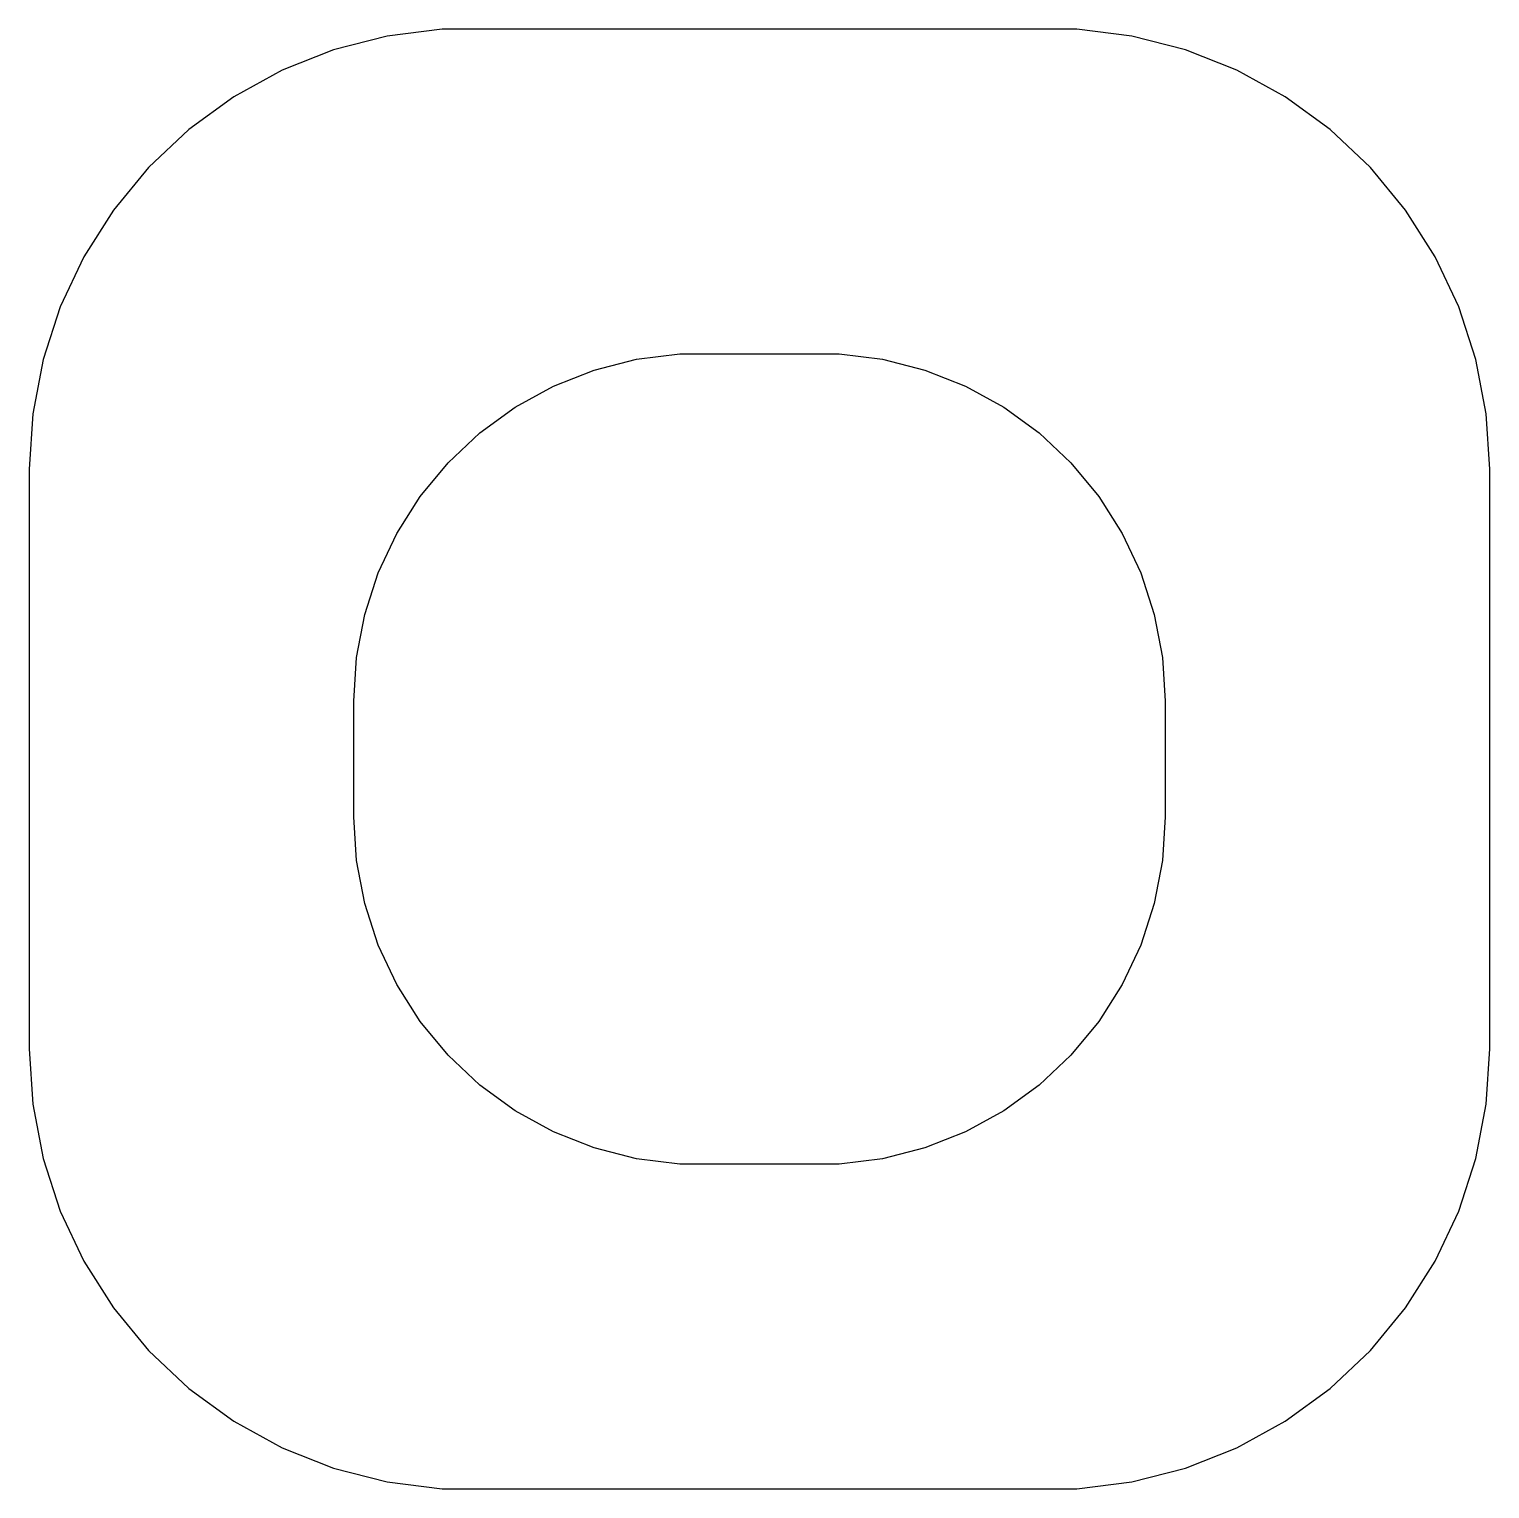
# Model space of a CAD drawing. Header units: metres. Extents: x -27.5 to 28.8, y -16.2 to 17.5.
# Drawn here: x 16.2 to 28.8, y 4.96 to 17.54 of the extents above.
import ezdxf

# ---------------------------------------------------------------- set-up
doc = ezdxf.new("R2010")
doc.units = ezdxf.units.M

msp = doc.modelspace()

# ---------------------------------------------------------------- linework, layer by layer
for p, q in [((19.7614, 17.5425), (19.2879, 17.4827)), ((25.2386, 17.5425), (19.7614, 17.5425)), ((25.712, 17.4827), (25.2386, 17.5425)), ((19.2879, 17.4827), (18.8257, 17.364)), ((26.1743, 17.364), (25.712, 17.4827)), ((18.8257, 17.364), (18.382, 17.1883)), ((26.618, 17.1883), (26.1743, 17.364)), ((18.382, 17.1883), (17.9639, 16.9584)), ((27.0361, 16.9584), (26.618, 17.1883)), ((17.9639, 16.9584), (17.5778, 16.6779)), ((27.4222, 16.6779), (27.0361, 16.9584)), ((17.5778, 16.6779), (17.2299, 16.3513)), ((27.7701, 16.3513), (27.4222, 16.6779)), ((17.2299, 16.3513), (16.9257, 15.9836)), ((28.0743, 15.9836), (27.7701, 16.3513)), ((16.9257, 15.9836), (16.67, 15.5807)), ((28.33, 15.5807), (28.0743, 15.9836)), ((16.67, 15.5807), (16.4668, 15.1489)), ((28.5331, 15.1489), (28.33, 15.5807)), ((16.4668, 15.1489), (16.3194, 14.695)), ((28.6806, 14.695), (28.5331, 15.1489)), ((21.4379, 14.6969), (21.8116, 14.7441)), ((21.8116, 14.7441), (23.1884, 14.7441)), ((23.1884, 14.7441), (23.5621, 14.6969)), ((16.3194, 14.695), (16.2299, 14.2263)), ((21.0729, 14.6032), (21.4379, 14.6969)), ((23.5621, 14.6969), (23.927, 14.6032)), ((28.77, 14.2263), (28.6806, 14.695)), ((20.7227, 14.4645), (21.0729, 14.6032)), ((23.927, 14.6032), (24.2773, 14.4645)), ((20.3925, 14.283), (20.7227, 14.4645)), ((24.2773, 14.4645), (24.6075, 14.283)), ((20.0877, 14.0615), (20.3925, 14.283)), ((24.6075, 14.283), (24.9123, 14.0615)), ((16.2299, 14.2263), (16.2, 13.75)), ((28.8, 13.75), (28.77, 14.2263)), ((19.8131, 13.8036), (20.0877, 14.0615)), ((24.9123, 14.0615), (25.1869, 13.8036)), ((16.2, 13.75), (16.2, 8.75)), ((19.5729, 13.5134), (19.8131, 13.8036)), ((25.1869, 13.8036), (25.427, 13.5134)), ((28.8, 8.75), (28.8, 13.75)), ((19.3711, 13.1953), (19.5729, 13.5134)), ((25.427, 13.5134), (25.6289, 13.1953)), ((19.2107, 12.8544), (19.3711, 13.1953)), ((25.6289, 13.1953), (25.7893, 12.8544)), ((19.0942, 12.4961), (19.2107, 12.8544)), ((25.7893, 12.8544), (25.9057, 12.4961)), ((19.0237, 12.126), (19.0942, 12.4961)), ((25.9057, 12.4961), (25.9763, 12.126)), ((19, 11.75), (19.0237, 12.126)), ((25.9763, 12.126), (26, 11.75)), ((19, 10.75), (19, 11.75)), ((26, 11.75), (26, 10.75)), ((19.0237, 10.374), (19, 10.75)), ((26, 10.75), (25.9763, 10.374)), ((19.0942, 10.0039), (19.0237, 10.374)), ((25.9763, 10.374), (25.9057, 10.0039)), ((19.2107, 9.64561), (19.0942, 10.0039)), ((25.9057, 10.0039), (25.7893, 9.64561)), ((19.3711, 9.30473), (19.2107, 9.64561)), ((25.7893, 9.64561), (25.6289, 9.30473)), ((19.5729, 8.98663), (19.3711, 9.30473)), ((25.6289, 9.30473), (25.427, 8.98663)), ((19.8131, 8.69635), (19.5729, 8.98663)), ((25.427, 8.98663), (25.1869, 8.69635)), ((16.2, 8.75), (16.2299, 8.27373)), ((20.0877, 8.43845), (19.8131, 8.69635)), ((25.1869, 8.69635), (24.9123, 8.43845)), ((28.77, 8.27373), (28.8, 8.75)), ((20.3925, 8.21701), (20.0877, 8.43845)), ((24.9123, 8.43845), (24.6075, 8.21701)), ((16.2299, 8.27373), (16.3194, 7.80498)), ((20.7227, 8.03551), (20.3925, 8.21701)), ((24.6075, 8.21701), (24.2773, 8.03551)), ((28.6806, 7.80498), (28.77, 8.27373)), ((21.0729, 7.89682), (20.7227, 8.03551)), ((24.2773, 8.03551), (23.927, 7.89682)), ((21.4379, 7.80313), (21.0729, 7.89682)), ((23.927, 7.89682), (23.5621, 7.80313)), ((16.3194, 7.80498), (16.4668, 7.35112)), ((21.8116, 7.75591), (21.4379, 7.80313)), ((23.1884, 7.75591), (21.8116, 7.75591)), ((23.5621, 7.80313), (23.1884, 7.75591)), ((28.5331, 7.35112), (28.6806, 7.80498)), ((16.4668, 7.35112), (16.67, 6.91933)), ((28.33, 6.91933), (28.5331, 7.35112)), ((16.67, 6.91933), (16.9257, 6.5164)), ((28.0743, 6.5164), (28.33, 6.91933)), ((16.9257, 6.5164), (17.2299, 6.14871)), ((27.7701, 6.14871), (28.0743, 6.5164)), ((17.2299, 6.14871), (17.5778, 5.82204)), ((27.4222, 5.82204), (27.7701, 6.14871)), ((17.5778, 5.82204), (17.9639, 5.54155)), ((27.0361, 5.54155), (27.4222, 5.82204)), ((17.9639, 5.54155), (18.382, 5.31165)), ((26.618, 5.31165), (27.0361, 5.54155)), ((18.382, 5.31165), (18.8257, 5.13597)), ((26.1743, 5.13597), (26.618, 5.31165)), ((18.8257, 5.13597), (19.2879, 5.0173)), ((25.712, 5.0173), (26.1743, 5.13597)), ((19.2879, 5.0173), (19.7614, 4.95749)), ((19.7614, 4.95749), (25.2386, 4.95749)), ((25.2386, 4.95749), (25.712, 5.0173))]:
    msp.add_line(p, q)

doc.saveas('drawing.dxf')
